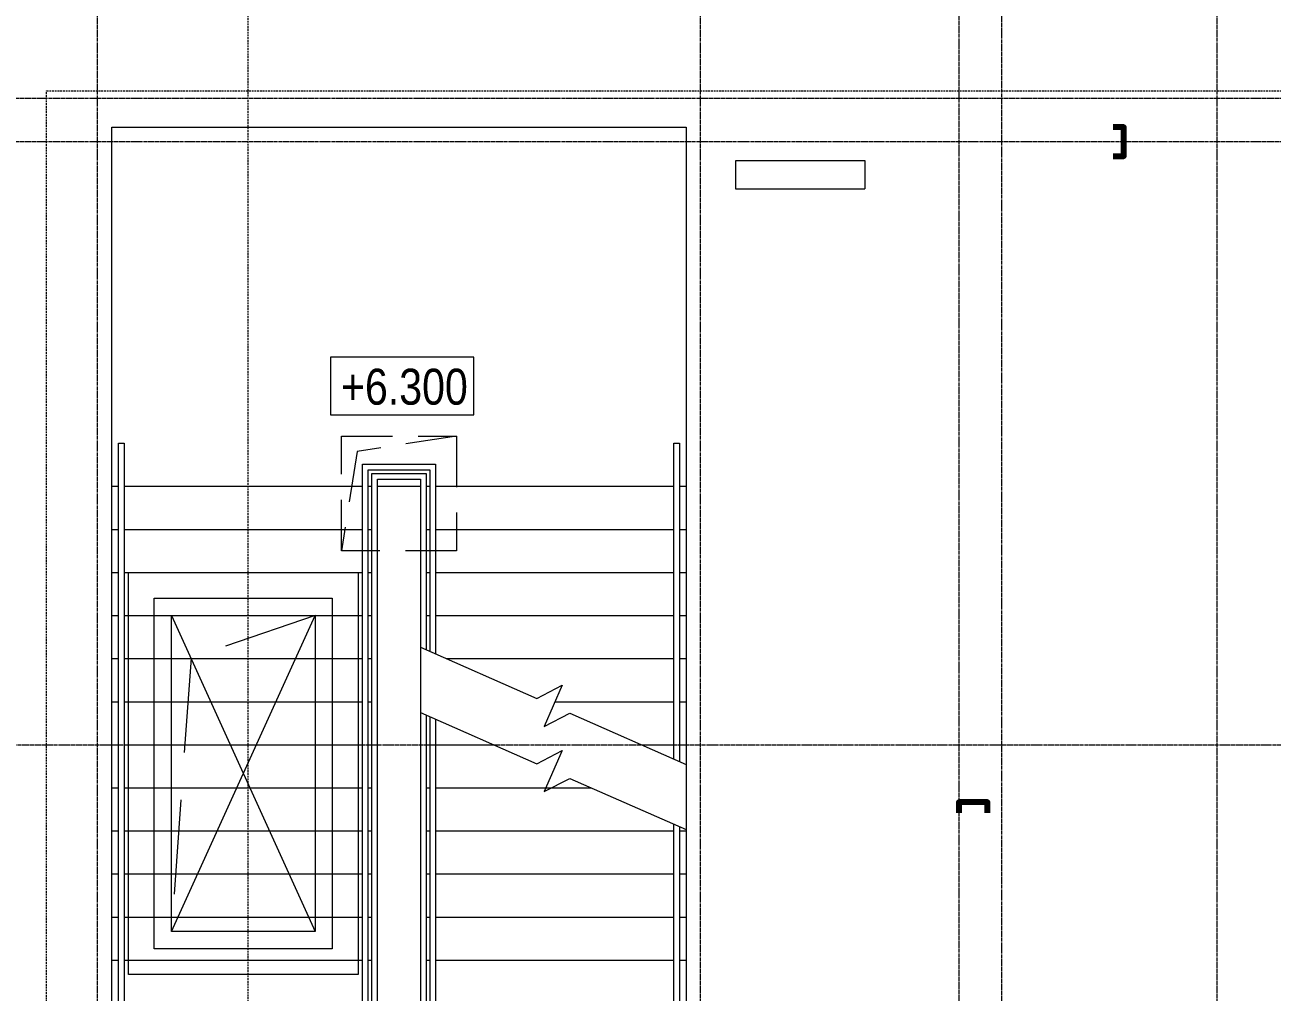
# Model space of a CAD drawing. Header units: millimetres. Extents: x -231292 to 573618, y -153144 to 564035.
# Drawn here: x -222281 to -213592, y 249773 to 256508 of the extents above; entities that cross this region are included whole.
import ezdxf
from ezdxf.enums import TextEntityAlignment as Align

# ---------------------------------------------------------------- set-up
doc = ezdxf.new("R2010")
doc.units = ezdxf.units.MM
for name, pattern in [('CENTER2', [28.575, 19.05, -3.175, 3.175, -3.175]), ('DASHED', [19.05, 12.7, -6.35]), ('HIDDEN', [9.525, 6.35, -3.175]), ('HIDDEN2', [4.7625, 3.175, -1.5875])]:
    doc.linetypes.add(name, pattern=pattern)
doc.layers.get('0').update_dxf_attribs({"color": 250})
doc.layers.add('АР_Делит', color=250, linetype='Continuous', lineweight=0, plot=False)
doc.layers.add('РД_Кровля', color=250, linetype='Continuous', lineweight=5, plot=False)
for name, color, linetype, lineweight in [('АР_Отметка', 7, 'Continuous', 13), ('АР_Отопительные приборы', 250, 'HIDDEN2', 0), ('АР_Разрезы марка', 250, 'Continuous', 13), ('АР_Ф_ЛК', 250, 'Continuous', 5), ('КМ_Фахверки', 250, 'Continuous', 80), ('ОВ_Классы', 250, 'Continuous', 0), ('РД_Оси_100', 250, 'Continuous', 0)]:
    doc.layers.add(name, color=color, linetype=linetype, lineweight=lineweight)
doc.styles.add('Arial_Narrow_08', font='ARIALN.TTF', dxfattribs={"width": 0.8})
doc.styles.add('style1', font='ARIALN.TTF')

# ---------------------------------------------------------------- blocks, each defined once
blk = doc.blocks.new('СОШ_2200_АР_ОСИ_М100_28.05.24')
at = {"layer": 'АР_Делит', "color": 5, "linetype": 'DASHED'}
blk.add_lwpolyline([(-355, 13145), (-355, 100855), (37145, 100855), (37145, 129155), (72745, 129155), (72745, 135155), (114955, 135155), (114955, -355)], dxfattribs=at)
at = {"layer": 'РД_Оси_100', "linetype": 'CENTER2'}
for p, q in [((0, -6155), (0, 139938.679)), ((4200, -6155), (4200, 139938.679)), ((-5954.958, 96300), (119910, 96300))]:
    blk.add_line(p, q, dxfattribs=at)
for points in [[(5849.555, 139938.679), (6000, 139538.679), (6000, -6194.559)], [(6300, -6195.83), (6300, 139538.679), (6450, 139938.679)], [(7800, -6155), (7800, 139938.679)], [(119910, 100950), (119410, 100800), (-5454.958, 100800), (-5954.958, 100950)], [(119910, 100350), (119410, 100500), (-5454.958, 100500), (-5954.958, 100350)]]:
    blk.add_lwpolyline(points, dxfattribs=at)
blk = doc.blocks.new('ЛК_4000х9400')
for points in [[(6500, 3915), (2300, 3915), (2300, 3955), (6800, 3955), (6800, 3915), (6500, 3915)], [(4128.6, 45), (2300, 45), (2300, 85), (4146.2, 85)], [(4601.1, 85), (6800, 85), (6800, 45), (4583.4, 45)]]:
    blk.add_lwpolyline(points)
at = {"layer": 'АР_Делит'}
blk.add_lwpolyline([(-400, 4000), (9000, 4000), (9000, 0), (-400, 0)], close=True, dxfattribs=at)
at = {"layer": 'АР_Ф_ЛК'}
for p, q in [((2600, 4000), (2600, 3955)), ((2900, 4000), (2900, 3955)), ((3200, 4000), (3200, 3955)), ((3500, 4000), (3500, 3955)), ((3800, 4000), (3800, 3955)), ((4100, 4000), (4100, 3955)), ((4400, 4000), (4400, 3955)), ((4700, 4000), (4700, 3955)), ((5000, 4000), (5000, 3955)), ((5300, 4000), (5300, 3955)), ((5600, 4000), (5600, 3955)), ((5900, 4000), (5900, 3955)), ((6200, 4000), (6200, 3955)), ((6500, 4000), (6500, 3955)), ((2600, 3915), (2600, 2255)), ((2900, 3915), (2900, 2255)), ((3200, 3915), (3200, 2255)), ((3500, 3915), (3500, 2255)), ((3800, 3915), (3800, 2255)), ((4100, 3915), (4100, 2255)), ((4400, 3915), (4400, 2255)), ((4700, 3915), (4700, 2255)), ((5000, 3915), (5000, 2255)), ((5300, 3915), (5300, 2255)), ((5600, 3915), (5600, 2255)), ((5900, 3915), (5900, 2255)), ((6200, 3915), (6200, 2255)), ((6500, 3915), (6500, 2255)), ((2600, 2215), (2600, 2190)), ((2900, 2215), (2900, 2190)), ((3200, 2215), (3200, 2190)), ((3500, 2215), (3500, 2190)), ((3800, 2215), (3800, 2190)), ((4100, 2215), (4100, 2190)), ((4400, 2215), (4400, 2190)), ((4700, 2215), (4700, 2190)), ((5000, 2215), (5000, 2190)), ((5300, 2215), (5300, 2190)), ((5600, 2215), (5600, 2190)), ((5900, 2215), (5900, 2190)), ((6200, 2215), (6200, 2190)), ((6500, 2215), (6500, 2190)), ((2600, 2150), (2600, 1850)), ((6500, 2150), (6500, 1850)), ((2600, 1810), (2600, 1785)), ((2600, 1745), (2600, 85)), ((2900, 1810), (2900, 1785)), ((2900, 1745), (2900, 85)), ((3200, 1810), (3200, 1785)), ((3200, 1745), (3200, 85)), ((3500, 1810), (3500, 1785)), ((3500, 1745), (3500, 85)), ((3800, 1810), (3800, 1785)), ((3800, 1745), (3800, 85)), ((4100, 1810), (4100, 1785)), ((4100, 1745), (4100, 85)), ((4400, 1810), (4400, 1785)), ((4400, 1745), (4400, 660.7)), ((4700, 1810), (4700, 1785)), ((4700, 1745), (4700, 1341.4)), ((5600, 1810), (5600, 1785)), ((5600, 1745), (5600, 85)), ((5900, 1810), (5900, 1785)), ((5900, 1745), (5900, 85)), ((6200, 1810), (6200, 1785)), ((6200, 1745), (6200, 85)), ((6500, 1810), (6500, 1785)), ((6500, 1745), (6500, 85)), ((5300, 1670.8), (5300, 85)), ((5000, 912.3), (5000, 85)), ((4700, 309.5), (4700, 85)), ((2600, 45), (2600, 0)), ((2900, 45), (2900, 0)), ((3200, 45), (3200, 0)), ((3500, 45), (3500, 0)), ((3800, 45), (3800, 0)), ((4100, 45), (4100, 0)), ((4700, 45), (4700, 0)), ((5000, 45), (5000, 0)), ((5300, 45), (5300, 0)), ((5600, 45), (5600, 0)), ((5900, 45), (5900, 0)), ((6200, 45), (6200, 0)), ((6500, 45), (6500, 0))]:
    blk.add_line(p, q, dxfattribs=at)
for points in [[(6500, 3085, 0, 150, 0), (6033.8, 3085, 0, 0, 0), (2600, 3085, 0, 0, 0)], [(2600, 915, 0, 150, 0), (3066.2, 915, 0, 0, 0), (4400, 915, 0, 0, 0)], [(5121.5, 915, 0, 150, 0), (5587.8, 915, 0, 0, 0), (6500, 915, 0, 0, 0)]]:
    blk.add_lwpolyline(points, format="xyseb", dxfattribs=at)
for points in [[(4877.9, 1745), (2445, 1745), (2445, 2255), (6655, 2255), (6655, 1745), (5332.7, 1745)], [(4895.5, 1785), (2485, 1785), (2485, 2215), (6615, 2215), (6615, 1785), (5350.3, 1785)], [(4906.5, 1810), (2510, 1810), (2510, 2190), (6590, 2190), (6590, 1810), (5361.3, 1810)]]:
    blk.add_lwpolyline(points, dxfattribs=at)
for points in [[(2550, 2150), (6550, 2150), (6550, 1850), (2550, 1850)], [(2600, 2150), (6500, 2150), (6500, 1850), (2600, 1850)]]:
    blk.add_lwpolyline(points, close=True, dxfattribs=at)
at = {"layer": 'АР_Ф_ЛК', "lineweight": 0}
for points in [[(4924.2, 1850), (4566.9, 1039.4), (4659.5, 862), (4373.5, 988), (4466.1, 810.6), (4108.8, 0)], [(5379, 1850), (5021.7, 1039.4), (5114.3, 862), (4828.3, 988), (4920.9, 810.6), (4563.6, 0)]]:
    blk.add_lwpolyline(points, dxfattribs=at)
blk = doc.blocks.new('Отметка_план')
at = {"color": 7}
blk.add_lwpolyline([(0, 0), (10, 0), (10, 4), (0, 4)], close=True, dxfattribs=at)
at = {"style": 'Arial_Narrow_08', "width": 0.8}
blk.add_attdef('OTMG', text='', height=2.5, dxfattribs=at).set_placement((9.062, 0.702), align=Align.RIGHT)
blk = doc.blocks.new('Люк_ЛК_кровля')
for points in [[(-300, 1300), (2500, 1300), (2500, -300), (-300, -300)], [(-120, 1120), (2320, 1120), (2320, -120), (-120, -120)], [(0, 1000), (2200, 1000), (2200, 0), (0, 0)]]:
    blk.add_lwpolyline(points, close=True)
for points in [[(0, 1000), (2200, 0)], [(2200, 1000), (0, 0)]]:
    blk.add_lwpolyline(points)
blk = doc.blocks.new('otv пунктир')
at = {"linetype": 'HIDDEN', "ltscale": 0.07}
blk.add_lwpolyline([(0, 0), (0, 1), (1, 1), (1, 0)], close=True, dxfattribs=at)
blk.add_lwpolyline([(0, 1), (0.1346, 0.1366), (1, 0)], dxfattribs=at)
blk = doc.blocks.new('Ф_пеноблок 200')
at = {"layer": 'КМ_Фахверки'}
blk.add_lwpolyline([(0, -75), (0, 0), (200, 0), (200, -75)], dxfattribs=at)
blk = doc.blocks.new('Bottom_L_900')
at = {"layer": 'АР_Отопительные приборы'}
blk.add_lwpolyline([(450, -100), (-450, -100), (-450, 100), (450, 100)], close=True, dxfattribs=at)

msp = doc.modelspace()

# ---------------------------------------------------------------- linework, layer by layer
at = {"layer": 'АР_Разрезы марка', "linetype": 'DASHED', "lineweight": 0}
msp.add_lwpolyline([(-220727.999, 262385.777), (-220727.999, 222288.934), (-211731.635, 222288.934), (-211731.635, 189220.614), (-208541.431, 189220.614), (-208541.431, 162994.402)], dxfattribs=at)

# ---------------------------------------------------------------- block references
at = {"layer": 'АР_Отметка'}
ref = msp.add_blockref('Отметка_план', (-220152.806, 253794.031), dxfattribs=dict(at, xscale=100, yscale=100, zscale=100))
ref.add_attrib('OTMG', '+6.300', dxfattribs={"layer": '0', "color": 0, "height": 250, "style": 'style1'}).set_placement((-219195.388, 254113.848), align=Align.TOP_RIGHT)
at = {"layer": 'АР_Отопительные приборы', "rotation": 180}
msp.add_blockref('Bottom_L_900', (-216878.793, 255465.167), dxfattribs=at)
at = {"layer": 'АР_Ф_ЛК', "color": 5, "rotation": 90}
msp.add_blockref('ЛК_4000х9400', (-217674.956, 246795.168), dxfattribs=at)
at = {"layer": 'КМ_Фахверки', "xscale": -1, "rotation": 270}
msp.add_blockref('Ф_пеноблок 200', (-214624.956, 255595.168), dxfattribs=at)
at = {"layer": 'КМ_Фахверки', "xscale": -1}
msp.add_blockref('Ф_пеноблок 200', (-215574.956, 251095.167), dxfattribs=at)
at = {"layer": 'ОВ_Классы', "rotation": 270}
for p, xscale, yscale in [((-220074.956, 253645.168), 800, 800), ((-221259.954, 252395.186), 2200, 1000)]:
    msp.add_blockref('otv пунктир', p, dxfattribs=dict(at, xscale=xscale, yscale=yscale))
at = {"layer": 'РД_Кровля', "rotation": 89.99995577451405}
msp.add_blockref('Люк_ЛК_кровля', (-220259.956, 250195.168), dxfattribs=at)
at = {"layer": 'РД_Оси_100'}
msp.add_blockref('СОШ_2200_АР_ОСИ_М100_28.05.24', (-221774.956, 155195.168), dxfattribs=at)

doc.saveas('drawing.dxf')
